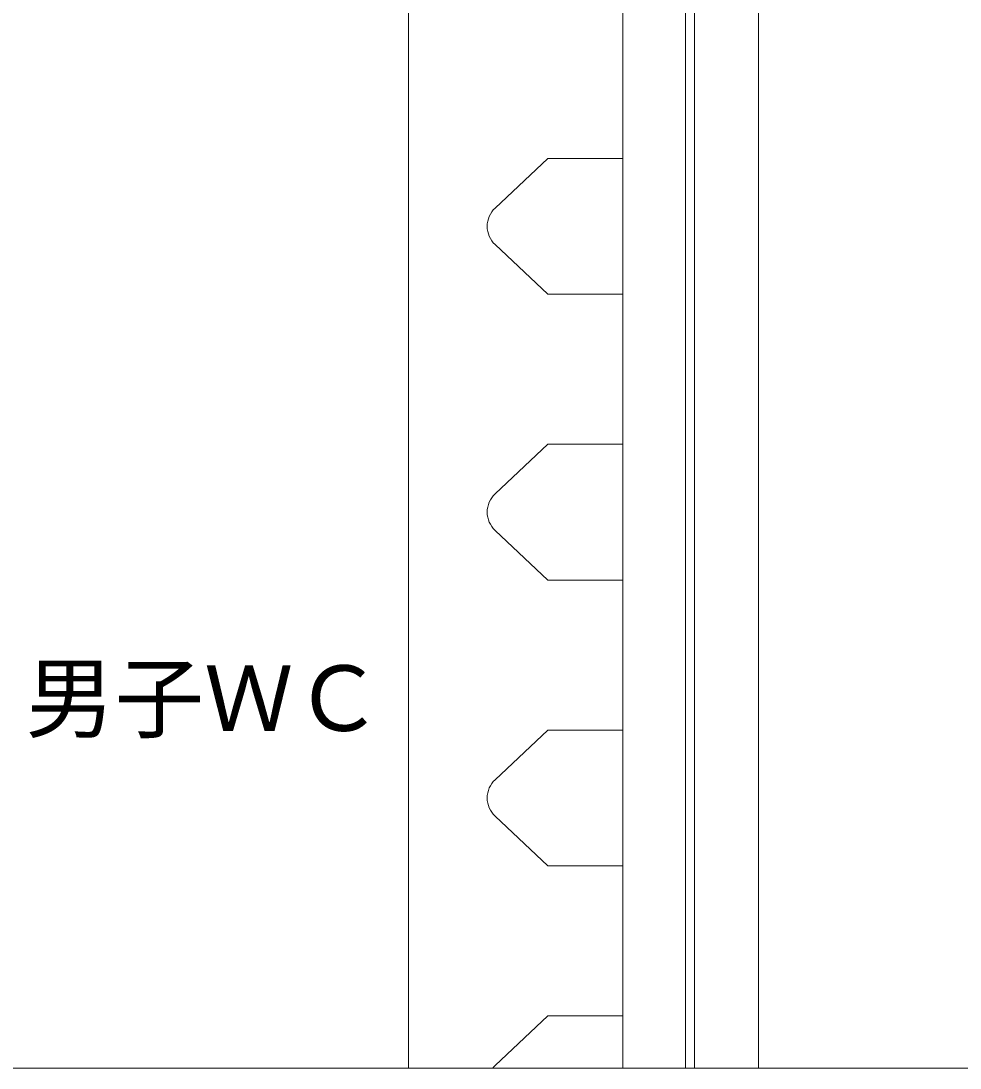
# Model space of a CAD drawing. Units: millimetres, scale not verified. Extents: x -10957 to 29043, y -19439 to 8905.
# Drawn here: x -8140 to -5511, y -19395 to -16464 of the extents above; entities that cross this region are included whole.
import ezdxf
from ezdxf.enums import TextEntityAlignment as Align

# ---------------------------------------------------------------- set-up
doc = ezdxf.new("R2010")
doc.units = ezdxf.units.MM
doc.header["$LTSCALE"] = 50
for name, color, linetype, lineweight in [('D-0', 7, 'Continuous', 18), ('D-A', 7, 'Continuous', 18), ('F-F', 7, 'Continuous', 18)]:
    doc.layers.add(name, color=color, linetype=linetype, lineweight=lineweight)
doc.styles.add('ＭＳ ゴシック', font='')
doc.styles.get('ＭＳ ゴシック').set_extended_font_data('MS Gothic')

msp = doc.modelspace()

# ---------------------------------------------------------------- linework, layer by layer
at = {"layer": 'D-0'}
for p, q in [((-6075.03, -14623.69), (-6075.03, -19394.87)), ((-6255.03, -14958.69), (-6255.03, -19394.87)), ((-7055.03, -19394.87), (-7055.03, -14983.69)), ((-6455.03, -19394.87), (-6455.03, -14983.69)), ((-6280.03, -14983.69), (-6280.03, -19394.87)), ((-6665.03, -16848.69), (-6812.96, -16987.68)), ((-6455.03, -16848.69), (-6665.03, -16848.69)), ((-6455.03, -17228.7), (-6455.03, -16848.69)), ((-6665.03, -17228.7), (-6812.96, -17089.71)), ((-6455.03, -17228.7), (-6665.03, -17228.7)), ((-6455.03, -18028.7), (-6455.03, -17648.69)), ((-6665.03, -18028.7), (-6812.96, -17889.71)), ((-6455.03, -18028.7), (-6665.03, -18028.7)), ((-6455.03, -18828.7), (-6455.03, -18448.69)), ((-6665.03, -18828.7), (-6812.96, -18689.71)), ((-6455.03, -18828.7), (-6665.03, -18828.7)), ((-6455.03, -19394.87), (-6455.03, -19248.69))]:
    msp.add_line(p, q, dxfattribs=at)
for points in [[(-6455.03, -17648.69), (-6665.03, -17648.69), (-6812.96, -17787.68)], [(-6455.03, -18448.69), (-6665.03, -18448.69), (-6812.96, -18587.68)], [(-6455.03, -19248.69), (-6665.03, -19248.69), (-6812.96, -19387.68)]]:
    msp.add_lwpolyline(points, dxfattribs=at)
for centre, end in [((-6765.03, -17038.69), 226.78597), ((-6765.03, -17838.69), 226.78597), ((-6765.03, -18638.69), 226.78597), ((-6765.03, -19438.69), 141.24959)]:
    msp.add_arc(centre, 70, 133.21393, end, dxfattribs=at)
at = {"layer": 'F-F'}
msp.add_line((-10957.04, -19394.87), (29042.96, -19394.87), dxfattribs=at)

# ---------------------------------------------------------------- texts
at = {"layer": 'D-A', "style": 'ＭＳ ゴシック'}
msp.add_text('男子ＷＣ', height=183.3, dxfattribs=at).set_placement((-8127.57, -18506.04), align=Align.BOTTOM_LEFT)

doc.saveas('drawing.dxf')
